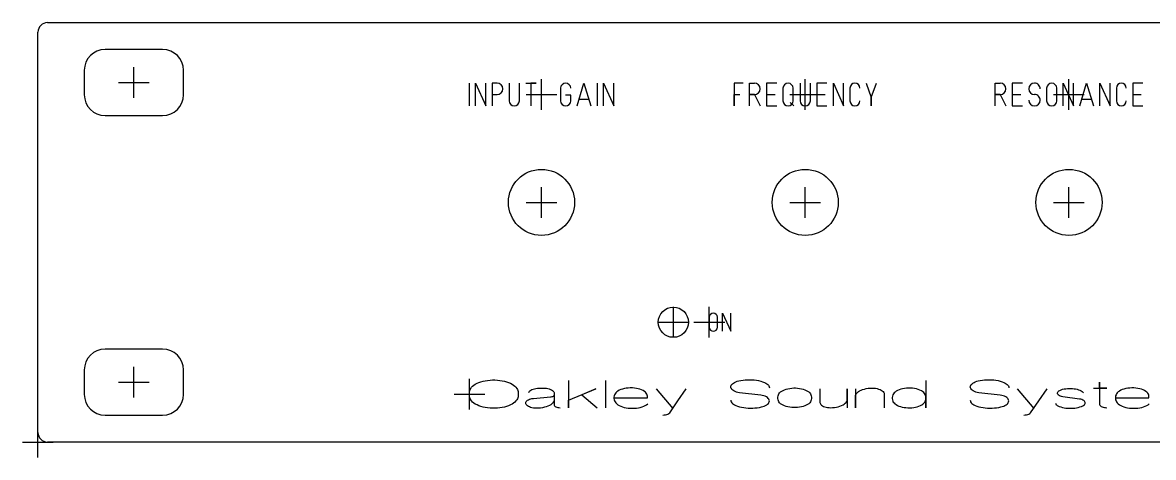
# Model space of a CAD drawing. Header units: inches. Extents: x -0.1 to 19, y -0.1 to 1.8.
# Drawn here: x -0.064 to 4.652, y -0.064 to 1.75 of the extents above; entities that cross this region are included whole.
import ezdxf

# ---------------------------------------------------------------- set-up
doc = ezdxf.new("R2010")
doc.units = ezdxf.units.IN
doc.header["$MEASUREMENT"] = 0
for name, color, linetype in [('Contour', 7, 'CONTINUOUS'), ('Engraving', 7, 'CONTINUOUS'), ('Reference_points', 1, 'CONTINUOUS')]:
    doc.layers.add(name, color=color, linetype=linetype)

msp = doc.modelspace()

# ---------------------------------------------------------------- linework, layer by layer
at = {"layer": 'Contour', "color": 7, "linetype": 'CONTINUOUS'}
for p, q in [((0.03941, 1.75), (18.96059, 1.75)), ((0, 0.03941), (0, 1.71059)), ((0.52008, 1.6378), (0.27992, 1.6378)), ((0.19331, 1.55118), (0.19331, 1.44882)), ((0.60669, 1.44882), (0.60669, 1.55118)), ((0.27992, 1.3622), (0.52008, 1.3622)), ((0.52008, 0.3878), (0.27992, 0.3878)), ((0.19331, 0.30118), (0.19331, 0.19882)), ((0.60669, 0.19882), (0.60669, 0.30118)), ((0.27992, 0.1122), (0.52008, 0.1122)), ((18.96059, 0), (0.03941, 0))]:
    msp.add_line(p, q, dxfattribs=at)
for centre, radius in [((2.1, 1), 0.1378), ((3.2, 1), 0.1378), ((4.3, 1), 0.1378), ((2.65, 0.5), 0.06299)]:
    msp.add_circle(centre, radius, dxfattribs=at)
for centre, radius, start, end in [((0.03941, 1.71059), 0.03941, 90, 180), ((0.27992, 1.55118), 0.08661, 90, 180), ((0.52008, 1.55118), 0.08661, 0, 90), ((0.27992, 1.44882), 0.08661, 180, 270), ((0.52008, 1.44882), 0.08661, 270, 360), ((0.27992, 0.30118), 0.08661, 90, 180), ((0.52008, 0.30118), 0.08661, 360, 450), ((0.27992, 0.19882), 0.08661, 180, 270), ((0.52008, 0.19882), 0.08661, 270, 360), ((0.03941, 0.03941), 0.03941, 180, 270)]:
    msp.add_arc(centre, radius, start, end, dxfattribs=at)
at = {"layer": 'Engraving', "color": 7, "linetype": 'CONTINUOUS'}
for p, q in [((1.79843, 1.49724), (1.79843, 1.40276)), ((1.8252, 1.40276), (1.8252, 1.49724)), ((1.8252, 1.49724), (1.86772, 1.40276)), ((1.86772, 1.40276), (1.86772, 1.49724)), ((1.91496, 1.49724), (1.8937, 1.49724)), ((1.8937, 1.49724), (1.8937, 1.40276)), ((1.96535, 1.49724), (1.96535, 1.42402)), ((2.00787, 1.42402), (2.00787, 1.49724)), ((2.03465, 1.49724), (2.07717, 1.49724)), ((2.07717, 1.49724), (2.05591, 1.49724)), ((2.05591, 1.49724), (2.05591, 1.40276)), ((2.17953, 1.47598), (2.17953, 1.42402)), ((2.24882, 1.40276), (2.27717, 1.49724)), ((2.27717, 1.49724), (2.30551, 1.40276)), ((2.33228, 1.49724), (2.33228, 1.40276)), ((2.35906, 1.40276), (2.35906, 1.49724)), ((2.35906, 1.49724), (2.40157, 1.40276)), ((2.40157, 1.40276), (2.40157, 1.49724)), ((2.94094, 1.49724), (2.90315, 1.49724)), ((2.90315, 1.49724), (2.90315, 1.40276)), ((2.96693, 1.40276), (2.96693, 1.49724)), ((2.96693, 1.49724), (2.98819, 1.49724)), ((3.0811, 1.49724), (3.03858, 1.49724)), ((3.03858, 1.49724), (3.03858, 1.40276)), ((3.10709, 1.47598), (3.10709, 1.42402)), ((3.14961, 1.42402), (3.14961, 1.47598)), ((3.17874, 1.49724), (3.17874, 1.42402)), ((3.22126, 1.42402), (3.22126, 1.49724)), ((3.29055, 1.49724), (3.24803, 1.49724)), ((3.24803, 1.49724), (3.24803, 1.40276)), ((3.31732, 1.40276), (3.31732, 1.49724)), ((3.31732, 1.49724), (3.35984, 1.40276)), ((3.35984, 1.40276), (3.35984, 1.49724)), ((3.38661, 1.47677), (3.38661, 1.42323)), ((3.45433, 1.49724), (3.47559, 1.43819)), ((3.47559, 1.43819), (3.49685, 1.49724)), ((3.99173, 1.40276), (3.99173, 1.49724)), ((3.99173, 1.49724), (4.01299, 1.49724)), ((4.10591, 1.49724), (4.06339, 1.49724)), ((4.06339, 1.49724), (4.06339, 1.40276)), ((4.20669, 1.47598), (4.20669, 1.42402)), ((4.24921, 1.42402), (4.24921, 1.47598)), ((4.27598, 1.40276), (4.27598, 1.49724)), ((4.27598, 1.49724), (4.3185, 1.40276)), ((4.3185, 1.40276), (4.3185, 1.49724)), ((4.34528, 1.40276), (4.37362, 1.49724)), ((4.37362, 1.49724), (4.40197, 1.40276)), ((4.42874, 1.40276), (4.42874, 1.49724)), ((4.42874, 1.49724), (4.47126, 1.40276)), ((4.47126, 1.40276), (4.47126, 1.49724)), ((4.49803, 1.47677), (4.49803, 1.42323)), ((4.60827, 1.49724), (4.56575, 1.49724)), ((4.56575, 1.49724), (4.56575, 1.40276)), ((1.8937, 1.45), (1.91496, 1.45)), ((2.22205, 1.44764), (2.20079, 1.44764)), ((2.22205, 1.42402), (2.22205, 1.44764)), ((2.25827, 1.4311), (2.29606, 1.4311)), ((2.90315, 1.40276), (2.90315, 1.45)), ((2.90315, 1.45), (2.92677, 1.45)), ((2.98819, 1.45), (2.96693, 1.45)), ((2.96693, 1.45), (2.98819, 1.45)), ((2.98819, 1.45), (3.01181, 1.40276)), ((3.03858, 1.45), (3.07402, 1.45)), ((3.1378, 1.41693), (3.15197, 1.40276)), ((3.24803, 1.45), (3.28346, 1.45)), ((3.47559, 1.43819), (3.47559, 1.40276)), ((3.47559, 1.40276), (3.47559, 1.43819)), ((4.01299, 1.45), (3.99173, 1.45)), ((3.99173, 1.45), (4.01299, 1.45)), ((4.01299, 1.45), (4.03661, 1.40276)), ((4.06339, 1.45), (4.09882, 1.45)), ((4.35472, 1.4311), (4.39252, 1.4311)), ((4.56575, 1.45), (4.60118, 1.45)), ((3.03858, 1.40276), (3.0811, 1.40276)), ((3.24803, 1.40276), (3.29055, 1.40276)), ((4.06339, 1.40276), (4.10591, 1.40276)), ((4.56575, 1.40276), (4.60827, 1.40276)), ((2.8, 0.52079), (2.8, 0.47921)), ((2.83402, 0.47921), (2.83402, 0.52079)), ((2.85543, 0.4622), (2.85543, 0.5378)), ((2.85543, 0.5378), (2.88945, 0.4622)), ((2.88945, 0.4622), (2.88945, 0.5378))]:
    msp.add_line(p, q, dxfattribs=at)
at = {"layer": 'Engraving', "color": 12, "linetype": 'CONTINUOUS'}
for p, q in [((1.81236, 0.23296), (1.81776, 0.23732)), ((1.81776, 0.23732), (1.82402, 0.24138)), ((1.82402, 0.24138), (1.83107, 0.24511)), ((1.83107, 0.24511), (1.83884, 0.24845)), ((1.83884, 0.24845), (1.84725, 0.25139)), ((1.84725, 0.25139), (1.85621, 0.25389)), ((1.85621, 0.25389), (1.86563, 0.25591)), ((1.86563, 0.25591), (1.87541, 0.25745)), ((1.87541, 0.25745), (1.88546, 0.25849)), ((1.88546, 0.25849), (1.89566, 0.25901)), ((1.89566, 0.25901), (1.90592, 0.25901)), ((1.90592, 0.25901), (1.91612, 0.25849)), ((1.91612, 0.25849), (1.92616, 0.25745)), ((1.92616, 0.25745), (1.93595, 0.25591)), ((1.93595, 0.25591), (1.94537, 0.25389)), ((1.94537, 0.25389), (1.95433, 0.25139)), ((1.95433, 0.25139), (1.96274, 0.24845)), ((1.96274, 0.24845), (1.97051, 0.24511)), ((1.97051, 0.24511), (1.97756, 0.24138)), ((1.97756, 0.24138), (1.98381, 0.23732)), ((1.98381, 0.23732), (1.98921, 0.23296)), ((2.2126, 0.25669), (2.2126, 0.2)), ((2.36693, 0.25669), (2.36693, 0.2)), ((2.89031, 0.23344), (2.89173, 0.2369)), ((2.89173, 0.2369), (2.89401, 0.24025)), ((2.89401, 0.24025), (2.89711, 0.24342)), ((2.89711, 0.24342), (2.90099, 0.24637)), ((2.90099, 0.24637), (2.90558, 0.24906)), ((2.90558, 0.24906), (2.9108, 0.25144)), ((2.9108, 0.25144), (2.91659, 0.25347)), ((2.91659, 0.25347), (2.92283, 0.25512)), ((2.92283, 0.25512), (2.93156, 0.25698)), ((2.93156, 0.25698), (2.94059, 0.25841)), ((2.94059, 0.25841), (2.94986, 0.25942)), ((2.94986, 0.25942), (2.95928, 0.25998)), ((2.95928, 0.25998), (2.96875, 0.2601)), ((2.96875, 0.2601), (2.97821, 0.25977)), ((2.97821, 0.25977), (2.98757, 0.25899)), ((2.98757, 0.25899), (2.99673, 0.25778)), ((2.99673, 0.25778), (3.00563, 0.25614)), ((3.00563, 0.25614), (3.01418, 0.25409)), ((3.01418, 0.25409), (3.0223, 0.25164)), ((3.0223, 0.25164), (3.02992, 0.24882)), ((3.02992, 0.24882), (3.03517, 0.24637)), ((3.03517, 0.24637), (3.03974, 0.2436)), ((3.03974, 0.2436), (3.04358, 0.24057)), ((3.04358, 0.24057), (3.0466, 0.23731)), ((3.0466, 0.23731), (3.04876, 0.23389)), ((3.70236, 0.25669), (3.70236, 0.2)), ((3.88873, 0.23344), (3.89015, 0.2369)), ((3.89015, 0.2369), (3.89243, 0.24025)), ((3.89243, 0.24025), (3.89554, 0.24342)), ((3.89554, 0.24342), (3.89941, 0.24637)), ((3.89941, 0.24637), (3.904, 0.24906)), ((3.904, 0.24906), (3.90923, 0.25144)), ((3.90923, 0.25144), (3.91501, 0.25347)), ((3.91501, 0.25347), (3.92126, 0.25512)), ((3.92126, 0.25512), (3.92998, 0.25698)), ((3.92998, 0.25698), (3.93902, 0.25841)), ((3.93902, 0.25841), (3.94829, 0.25942)), ((3.94829, 0.25942), (3.9577, 0.25998)), ((3.9577, 0.25998), (3.96718, 0.2601)), ((3.96718, 0.2601), (3.97664, 0.25977)), ((3.97664, 0.25977), (3.98599, 0.25899)), ((3.98599, 0.25899), (3.99516, 0.25778)), ((3.99516, 0.25778), (4.00405, 0.25614)), ((4.00405, 0.25614), (4.0126, 0.25409)), ((4.0126, 0.25409), (4.02072, 0.25164)), ((4.02072, 0.25164), (4.02835, 0.24882)), ((4.02835, 0.24882), (4.03359, 0.24637)), ((4.03359, 0.24637), (4.03817, 0.2436)), ((4.03817, 0.2436), (4.042, 0.24057)), ((4.042, 0.24057), (4.04502, 0.23731)), ((4.04502, 0.23731), (4.04719, 0.23389)), ((4.42677, 0.2252), (4.42677, 0.25039)), ((4.42677, 0.25039), (4.42677, 0.15906)), ((1.8, 0.2063), (1.80023, 0.2108)), ((1.8, 0.1937), (1.8, 0.2063)), ((1.80023, 0.1892), (1.8, 0.1937)), ((1.80023, 0.2108), (1.80115, 0.21528)), ((1.80115, 0.18472), (1.80023, 0.1892)), ((1.80115, 0.21528), (1.80273, 0.21972)), ((1.80273, 0.21972), (1.80498, 0.22408)), ((1.80498, 0.22408), (1.80787, 0.22835)), ((1.80787, 0.22835), (1.81236, 0.23296)), ((1.98921, 0.23296), (1.9937, 0.22835)), ((1.9937, 0.22835), (1.99691, 0.2241)), ((1.99691, 0.2241), (1.99947, 0.21975)), ((1.99947, 0.21975), (2.00138, 0.21532)), ((2.00138, 0.21532), (2.0026, 0.21083)), ((2.0026, 0.18917), (2.00138, 0.18468)), ((2.0026, 0.21083), (2.00315, 0.2063)), ((2.00315, 0.1937), (2.0026, 0.18917)), ((2.00315, 0.2063), (2.00315, 0.1937)), ((2.04724, 0.20709), (2.04897, 0.21033)), ((2.04897, 0.21033), (2.05165, 0.2134)), ((2.05165, 0.2134), (2.05523, 0.21624)), ((2.05523, 0.21624), (2.05962, 0.21877)), ((2.05962, 0.21877), (2.06472, 0.22095)), ((2.06472, 0.22095), (2.07042, 0.22271)), ((2.07042, 0.22271), (2.07659, 0.22403)), ((2.07659, 0.22403), (2.08309, 0.22486)), ((2.08309, 0.22486), (2.08976, 0.2252)), ((2.08976, 0.2252), (2.10866, 0.2252)), ((2.10866, 0.2252), (2.11495, 0.22499)), ((2.11495, 0.22499), (2.12111, 0.22433)), ((2.12111, 0.22433), (2.12702, 0.22324)), ((2.12702, 0.22324), (2.13255, 0.22173)), ((2.13255, 0.22173), (2.1376, 0.21985)), ((2.1376, 0.21985), (2.14206, 0.21762)), ((2.14065, 0.18863), (2.14404, 0.18942)), ((2.14206, 0.21762), (2.14583, 0.2151)), ((2.14404, 0.18942), (2.14706, 0.19052)), ((2.14583, 0.2151), (2.14884, 0.21233)), ((2.14706, 0.19052), (2.14958, 0.19191)), ((2.14884, 0.21233), (2.15102, 0.20937)), ((2.14958, 0.19191), (2.1515, 0.19351)), ((2.15102, 0.20937), (2.15234, 0.20629)), ((2.1515, 0.19351), (2.15276, 0.19528)), ((2.15234, 0.20629), (2.15276, 0.20315)), ((2.15276, 0.20315), (2.15276, 0.17165)), ((2.15276, 0.19528), (2.15276, 0.15591)), ((2.2126, 0.1748), (2.32598, 0.22205)), ((2.2126, 0.2), (2.2126, 0.14331)), ((2.32598, 0.22205), (2.26772, 0.19764)), ((2.26772, 0.19764), (2.33228, 0.14331)), ((2.36693, 0.2), (2.36693, 0.14331)), ((2.40315, 0.19247), (2.40237, 0.18726)), ((2.40472, 0.19764), (2.40315, 0.19247)), ((2.40678, 0.20177), (2.40472, 0.19764)), ((2.40984, 0.20574), (2.40678, 0.20177)), ((2.41385, 0.2095), (2.40984, 0.20574)), ((2.41876, 0.21298), (2.41385, 0.2095)), ((2.42448, 0.21613), (2.41876, 0.21298)), ((2.43094, 0.21891), (2.42448, 0.21613)), ((2.43803, 0.22127), (2.43094, 0.21891)), ((2.44565, 0.22317), (2.43803, 0.22127)), ((2.45367, 0.22459), (2.44565, 0.22317)), ((2.46199, 0.2255), (2.45367, 0.22459)), ((2.47047, 0.2259), (2.46199, 0.2255)), ((2.47898, 0.22577), (2.47047, 0.2259)), ((2.4874, 0.22512), (2.47898, 0.22577)), ((2.49559, 0.22396), (2.4874, 0.22512)), ((2.50343, 0.2223), (2.49559, 0.22396)), ((2.51081, 0.22017), (2.50343, 0.2223)), ((2.5176, 0.21761), (2.51081, 0.22017)), ((2.52372, 0.21464), (2.5176, 0.21761)), ((2.52905, 0.21132), (2.52372, 0.21464)), ((2.53353, 0.2077), (2.52905, 0.21132)), ((2.53709, 0.20383), (2.53353, 0.2077)), ((2.53966, 0.19977), (2.53709, 0.20383)), ((2.54122, 0.19559), (2.53966, 0.19977)), ((2.54173, 0.19134), (2.54122, 0.19559)), ((2.54173, 0.18504), (2.54173, 0.19134)), ((2.57795, 0.22205), (2.64724, 0.14016)), ((2.66929, 0.17165), (2.70394, 0.22205)), ((2.88976, 0.22992), (2.89031, 0.23344)), ((2.89027, 0.22632), (2.88976, 0.22992)), ((2.8918, 0.22278), (2.89027, 0.22632)), ((2.89431, 0.21939), (2.8918, 0.22278)), ((2.89775, 0.21621), (2.89431, 0.21939)), ((2.90206, 0.21331), (2.89775, 0.21621)), ((2.90715, 0.21074), (2.90206, 0.21331)), ((2.91291, 0.20856), (2.90715, 0.21074)), ((2.91923, 0.2068), (2.91291, 0.20856)), ((2.92598, 0.20551), (2.91923, 0.2068)), ((3.01417, 0.19606), (2.92598, 0.20551)), ((3.02093, 0.19477), (3.01417, 0.19606)), ((3.02725, 0.19302), (3.02093, 0.19477)), ((3.03301, 0.19084), (3.02725, 0.19302)), ((3.0381, 0.18827), (3.03301, 0.19084)), ((3.04876, 0.23389), (3.05004, 0.23036)), ((3.05004, 0.23036), (3.05039, 0.22677)), ((3.08583, 0.18726), (3.08662, 0.19247)), ((3.08662, 0.19247), (3.08819, 0.19764)), ((3.08819, 0.19764), (3.09023, 0.20165)), ((3.09023, 0.20165), (3.09322, 0.20551)), ((3.09322, 0.20551), (3.09711, 0.20916)), ((3.09711, 0.20916), (3.10185, 0.21256)), ((3.10185, 0.21256), (3.10737, 0.21564)), ((3.10737, 0.21564), (3.11359, 0.21837)), ((3.11359, 0.21837), (3.12042, 0.22071)), ((3.12042, 0.22071), (3.12776, 0.22263)), ((3.12776, 0.22263), (3.13551, 0.22409)), ((3.13551, 0.22409), (3.14355, 0.22507)), ((3.14355, 0.22507), (3.15177, 0.22557)), ((3.15177, 0.22557), (3.16004, 0.22557)), ((3.16004, 0.22557), (3.16826, 0.22507)), ((3.16826, 0.22507), (3.1763, 0.22409)), ((3.1763, 0.22409), (3.18405, 0.22263)), ((3.18405, 0.22263), (3.19139, 0.22071)), ((3.19139, 0.22071), (3.19822, 0.21837)), ((3.19822, 0.21837), (3.20444, 0.21564)), ((3.20444, 0.21564), (3.20996, 0.21256)), ((3.20996, 0.21256), (3.2147, 0.20916)), ((3.2147, 0.20916), (3.21859, 0.20551)), ((3.21859, 0.20551), (3.22158, 0.20165)), ((3.22158, 0.20165), (3.22362, 0.19764)), ((3.22362, 0.19764), (3.22519, 0.19247)), ((3.22519, 0.19247), (3.22598, 0.18726)), ((3.26142, 0.22205), (3.26142, 0.16535)), ((3.3748, 0.17795), (3.3748, 0.22205)), ((3.3748, 0.22205), (3.3748, 0.14331)), ((3.40945, 0.22205), (3.40945, 0.14331)), ((3.40945, 0.19055), (3.40991, 0.19473)), ((3.40945, 0.14331), (3.40945, 0.19055)), ((3.40991, 0.19473), (3.41139, 0.19886)), ((3.41139, 0.19886), (3.41386, 0.20286)), ((3.41386, 0.20286), (3.41728, 0.20669)), ((3.41728, 0.20669), (3.4216, 0.21028)), ((3.4216, 0.21028), (3.42676, 0.21358)), ((3.42676, 0.21358), (3.43269, 0.21654)), ((3.43269, 0.21654), (3.43929, 0.21912)), ((3.43929, 0.21912), (3.44647, 0.22128)), ((3.44647, 0.22128), (3.45412, 0.22299)), ((3.45412, 0.22299), (3.46213, 0.22423)), ((3.46213, 0.22423), (3.47037, 0.22496)), ((3.47037, 0.22496), (3.47874, 0.2252)), ((3.47874, 0.2252), (3.48592, 0.22496)), ((3.48592, 0.22496), (3.49297, 0.22421)), ((3.49297, 0.22421), (3.49972, 0.22296)), ((3.49972, 0.22296), (3.50605, 0.22124)), ((3.50605, 0.22124), (3.51181, 0.21908)), ((3.51181, 0.21908), (3.51691, 0.21654)), ((3.51691, 0.21654), (3.52122, 0.21365)), ((3.52122, 0.21365), (3.52465, 0.21049)), ((3.52465, 0.21049), (3.52715, 0.20711)), ((3.52715, 0.20711), (3.52865, 0.20359)), ((3.52865, 0.20359), (3.52913, 0.2)), ((3.52913, 0.2), (3.52913, 0.14331)), ((3.56378, 0.19168), (3.563, 0.18647)), ((3.56535, 0.19685), (3.56378, 0.19168)), ((3.56741, 0.20098), (3.56535, 0.19685)), ((3.57047, 0.20496), (3.56741, 0.20098)), ((3.57448, 0.20871), (3.57047, 0.20496)), ((3.57939, 0.21219), (3.57448, 0.20871)), ((3.58511, 0.21534), (3.57939, 0.21219)), ((3.59157, 0.21812), (3.58511, 0.21534)), ((3.59866, 0.22048), (3.59157, 0.21812)), ((3.60628, 0.22238), (3.59866, 0.22048)), ((3.6143, 0.2238), (3.60628, 0.22238)), ((3.62262, 0.22472), (3.6143, 0.2238)), ((3.6311, 0.22511), (3.62262, 0.22472)), ((3.63961, 0.22499), (3.6311, 0.22511)), ((3.64803, 0.22434), (3.63961, 0.22499)), ((3.65622, 0.22317), (3.64803, 0.22434)), ((3.66406, 0.22151), (3.65622, 0.22317)), ((3.67144, 0.21939), (3.66406, 0.22151)), ((3.67823, 0.21682), (3.67144, 0.21939)), ((3.68435, 0.21385), (3.67823, 0.21682)), ((3.68968, 0.21054), (3.68435, 0.21385)), ((3.69416, 0.20692), (3.68968, 0.21054)), ((3.69772, 0.20305), (3.69416, 0.20692)), ((3.70029, 0.19899), (3.69772, 0.20305)), ((3.70185, 0.1948), (3.70029, 0.19899)), ((3.70236, 0.19055), (3.70185, 0.1948)), ((3.70236, 0.2), (3.70236, 0.14331)), ((3.70236, 0.14331), (3.70236, 0.19055)), ((3.88819, 0.22992), (3.88873, 0.23344)), ((3.8887, 0.22632), (3.88819, 0.22992)), ((3.89022, 0.22278), (3.8887, 0.22632)), ((3.89273, 0.21939), (3.89022, 0.22278)), ((3.89618, 0.21621), (3.89273, 0.21939)), ((3.90048, 0.21331), (3.89618, 0.21621)), ((3.90557, 0.21074), (3.90048, 0.21331)), ((3.91133, 0.20856), (3.90557, 0.21074)), ((3.91765, 0.2068), (3.91133, 0.20856)), ((3.92441, 0.20551), (3.91765, 0.2068)), ((4.0126, 0.19606), (3.92441, 0.20551)), ((4.01935, 0.19477), (4.0126, 0.19606)), ((4.02568, 0.19302), (4.01935, 0.19477)), ((4.03144, 0.19084), (4.02568, 0.19302)), ((4.03652, 0.18827), (4.03144, 0.19084)), ((4.04719, 0.23389), (4.04846, 0.23036)), ((4.04846, 0.23036), (4.04882, 0.22677)), ((4.08346, 0.22205), (4.15276, 0.14016)), ((4.1748, 0.17165), (4.20945, 0.22205)), ((4.25174, 0.2033), (4.25189, 0.20605)), ((4.25254, 0.20058), (4.25174, 0.2033)), ((4.25189, 0.20605), (4.25298, 0.20875)), ((4.25425, 0.19796), (4.25254, 0.20058)), ((4.25298, 0.20875), (4.25497, 0.21131)), ((4.25684, 0.19553), (4.25425, 0.19796)), ((4.25497, 0.21131), (4.25781, 0.21367)), ((4.26022, 0.19336), (4.25684, 0.19553)), ((4.25781, 0.21367), (4.26142, 0.21575)), ((4.26429, 0.19151), (4.26022, 0.19336)), ((4.26142, 0.21575), (4.26694, 0.21809)), ((4.26893, 0.19003), (4.26429, 0.19151)), ((4.26694, 0.21809), (4.27302, 0.22006)), ((4.27402, 0.18898), (4.26893, 0.19003)), ((4.27302, 0.22006), (4.27955, 0.22162)), ((4.34331, 0.17953), (4.27402, 0.18898)), ((4.27955, 0.22162), (4.28644, 0.22275)), ((4.28644, 0.22275), (4.29356, 0.22342)), ((4.29356, 0.22342), (4.30079, 0.22362)), ((4.30079, 0.22362), (4.30709, 0.22362)), ((4.30709, 0.22362), (4.31405, 0.22339)), ((4.31405, 0.22339), (4.3209, 0.22274)), ((4.3209, 0.22274), (4.32754, 0.22168)), ((4.32754, 0.22168), (4.33388, 0.22022)), ((4.33388, 0.22022), (4.33981, 0.21839)), ((4.33981, 0.21839), (4.34525, 0.21621)), ((4.34525, 0.21621), (4.35012, 0.21371)), ((4.35012, 0.21371), (4.35435, 0.21094)), ((4.35435, 0.21094), (4.35787, 0.20793)), ((4.35787, 0.20793), (4.36063, 0.20472)), ((4.40157, 0.2252), (4.45827, 0.2252)), ((4.45827, 0.2252), (4.42677, 0.2252)), ((4.49449, 0.19247), (4.49371, 0.18726)), ((4.49606, 0.19764), (4.49449, 0.19247)), ((4.49812, 0.20177), (4.49606, 0.19764)), ((4.50118, 0.20574), (4.49812, 0.20177)), ((4.50519, 0.2095), (4.50118, 0.20574)), ((4.51009, 0.21298), (4.50519, 0.2095)), ((4.51582, 0.21613), (4.51009, 0.21298)), ((4.52228, 0.21891), (4.51582, 0.21613)), ((4.52937, 0.22127), (4.52228, 0.21891)), ((4.53699, 0.22317), (4.52937, 0.22127)), ((4.54501, 0.22459), (4.53699, 0.22317)), ((4.55333, 0.2255), (4.54501, 0.22459)), ((4.56181, 0.2259), (4.55333, 0.2255)), ((4.57032, 0.22577), (4.56181, 0.2259)), ((4.57874, 0.22512), (4.57032, 0.22577)), ((4.58693, 0.22396), (4.57874, 0.22512)), ((4.59477, 0.2223), (4.58693, 0.22396)), ((4.60215, 0.22017), (4.59477, 0.2223)), ((4.60894, 0.21761), (4.60215, 0.22017)), ((4.61505, 0.21464), (4.60894, 0.21761)), ((4.62039, 0.21132), (4.61505, 0.21464)), ((4.62487, 0.2077), (4.62039, 0.21132)), ((4.62842, 0.20383), (4.62487, 0.2077)), ((4.631, 0.19977), (4.62842, 0.20383)), ((4.63256, 0.19559), (4.631, 0.19977)), ((4.63307, 0.19134), (4.63256, 0.19559)), ((4.63307, 0.18504), (4.63307, 0.19134)), ((1.80273, 0.18028), (1.80115, 0.18472)), ((1.80498, 0.17592), (1.80273, 0.18028)), ((1.80787, 0.17165), (1.80498, 0.17592)), ((1.81236, 0.16704), (1.80787, 0.17165)), ((1.81776, 0.16268), (1.81236, 0.16704)), ((1.82402, 0.15862), (1.81776, 0.16268)), ((1.83107, 0.15489), (1.82402, 0.15862)), ((1.83884, 0.15155), (1.83107, 0.15489)), ((1.84725, 0.14861), (1.83884, 0.15155)), ((1.85621, 0.14611), (1.84725, 0.14861)), ((1.86563, 0.14409), (1.85621, 0.14611)), ((1.87541, 0.14255), (1.86563, 0.14409)), ((1.88546, 0.14151), (1.87541, 0.14255)), ((1.89566, 0.14099), (1.88546, 0.14151)), ((1.91612, 0.14151), (1.90592, 0.14099)), ((1.92616, 0.14255), (1.91612, 0.14151)), ((1.93595, 0.14409), (1.92616, 0.14255)), ((1.94537, 0.14611), (1.93595, 0.14409)), ((1.95433, 0.14861), (1.94537, 0.14611)), ((1.96274, 0.15155), (1.95433, 0.14861)), ((1.97051, 0.15489), (1.96274, 0.15155)), ((1.97756, 0.15862), (1.97051, 0.15489)), ((1.98381, 0.16268), (1.97756, 0.15862)), ((1.98921, 0.16704), (1.98381, 0.16268)), ((1.9937, 0.17165), (1.98921, 0.16704)), ((1.99691, 0.1759), (1.9937, 0.17165)), ((1.99947, 0.18025), (1.99691, 0.1759)), ((2.00138, 0.18468), (1.99947, 0.18025)), ((2.03465, 0.16299), (2.03503, 0.16596)), ((2.03506, 0.15985), (2.03465, 0.16299)), ((2.03503, 0.16596), (2.03634, 0.16886)), ((2.03638, 0.15677), (2.03506, 0.15985)), ((2.03634, 0.16886), (2.03854, 0.17162)), ((2.03857, 0.15381), (2.03638, 0.15677)), ((2.03854, 0.17162), (2.04159, 0.17418)), ((2.04157, 0.15105), (2.03857, 0.15381)), ((2.04534, 0.14852), (2.04157, 0.15105)), ((2.04159, 0.17418), (2.04539, 0.17646)), ((2.0498, 0.14629), (2.04534, 0.14852)), ((2.04539, 0.17646), (2.04987, 0.17842)), ((2.05485, 0.14441), (2.0498, 0.14629)), ((2.04987, 0.17842), (2.05491, 0.18)), ((2.06038, 0.1429), (2.05485, 0.14441)), ((2.05491, 0.18), (2.06037, 0.18117)), ((2.06037, 0.18117), (2.06614, 0.18189)), ((2.06629, 0.14181), (2.06038, 0.1429)), ((2.06614, 0.18189), (2.13701, 0.18819)), ((2.07245, 0.14115), (2.06629, 0.14181)), ((2.09591, 0.14202), (2.08739, 0.14124)), ((2.1042, 0.14329), (2.09591, 0.14202)), ((2.11215, 0.14501), (2.1042, 0.14329)), ((2.11966, 0.14717), (2.11215, 0.14501)), ((2.12663, 0.14974), (2.11966, 0.14717)), ((2.13297, 0.15269), (2.12663, 0.14974)), ((2.13861, 0.15599), (2.13297, 0.15269)), ((2.13701, 0.18819), (2.14065, 0.18863)), ((2.14346, 0.15958), (2.13861, 0.15599)), ((2.14747, 0.16342), (2.14346, 0.15958)), ((2.15058, 0.16746), (2.14747, 0.16342)), ((2.15276, 0.17165), (2.15058, 0.16746)), ((2.15276, 0.15591), (2.15322, 0.15344)), ((2.15322, 0.15344), (2.15464, 0.15107)), ((2.15464, 0.15107), (2.15696, 0.14889)), ((2.15696, 0.14889), (2.1601, 0.14698)), ((2.1601, 0.14698), (2.16392, 0.14541)), ((2.16392, 0.14541), (2.16829, 0.14425)), ((2.16829, 0.14425), (2.17303, 0.14354)), ((2.17303, 0.14354), (2.17795, 0.14331)), ((2.2126, 0.14331), (2.2126, 0.1748)), ((2.40237, 0.18726), (2.40237, 0.18203)), ((2.40237, 0.18203), (2.40315, 0.17682)), ((2.40315, 0.18504), (2.54173, 0.18504)), ((2.40315, 0.17682), (2.40472, 0.17165)), ((2.40472, 0.17165), (2.4068, 0.16743)), ((2.4068, 0.16743), (2.40984, 0.16336)), ((2.40984, 0.16336), (2.4138, 0.15949)), ((2.4138, 0.15949), (2.41862, 0.15587)), ((2.41862, 0.15587), (2.42425, 0.15256)), ((2.42425, 0.15256), (2.43061, 0.1496)), ((2.43061, 0.1496), (2.43761, 0.14702)), ((2.43761, 0.14702), (2.44516, 0.14486)), ((2.44516, 0.14486), (2.45316, 0.14316)), ((2.45316, 0.14316), (2.46149, 0.14193)), ((2.46149, 0.14193), (2.47006, 0.14119)), ((2.48731, 0.1412), (2.49577, 0.14194)), ((2.49577, 0.14194), (2.50401, 0.14314)), ((2.50401, 0.14314), (2.51193, 0.14481)), ((2.51193, 0.14481), (2.51941, 0.14691)), ((2.51941, 0.14691), (2.52638, 0.14942)), ((2.52638, 0.14942), (2.53274, 0.1523)), ((2.53274, 0.1523), (2.5384, 0.15553)), ((2.5384, 0.15553), (2.54331, 0.15906)), ((2.63465, 0.12126), (2.66929, 0.17165)), ((2.88976, 0.1748), (2.89012, 0.17122)), ((2.89012, 0.17122), (2.89139, 0.16769)), ((2.89139, 0.16769), (2.89356, 0.16426)), ((2.89356, 0.16426), (2.89658, 0.16101)), ((2.89658, 0.16101), (2.90041, 0.15797)), ((2.90041, 0.15797), (2.90499, 0.15521)), ((2.90499, 0.15521), (2.91024, 0.15276)), ((2.91024, 0.15276), (2.91786, 0.14994)), ((2.91786, 0.14994), (2.92598, 0.14749)), ((2.92598, 0.14749), (2.93453, 0.14544)), ((2.93453, 0.14544), (2.94342, 0.1438)), ((2.94342, 0.1438), (2.95259, 0.14258)), ((2.95259, 0.14258), (2.96194, 0.14181)), ((2.96194, 0.14181), (2.9714, 0.14148)), ((2.9714, 0.14148), (2.98088, 0.14159)), ((2.98088, 0.14159), (2.9903, 0.14216)), ((2.9903, 0.14216), (2.99956, 0.14316)), ((2.99956, 0.14316), (3.0086, 0.1446)), ((3.0086, 0.1446), (3.01732, 0.14646)), ((3.01732, 0.14646), (3.02357, 0.14811)), ((3.02357, 0.14811), (3.02935, 0.15014)), ((3.02935, 0.15014), (3.03458, 0.15251)), ((3.03458, 0.15251), (3.03917, 0.1552)), ((3.04241, 0.18536), (3.0381, 0.18827)), ((3.03917, 0.1552), (3.04304, 0.15815)), ((3.04585, 0.18218), (3.04241, 0.18536)), ((3.04304, 0.15815), (3.04615, 0.16133)), ((3.04836, 0.17879), (3.04585, 0.18218)), ((3.04615, 0.16133), (3.04843, 0.16467)), ((3.04988, 0.17526), (3.04836, 0.17879)), ((3.04843, 0.16467), (3.04985, 0.16813)), ((3.04985, 0.16813), (3.05039, 0.17165)), ((3.05039, 0.17165), (3.04988, 0.17526)), ((3.08583, 0.18203), (3.08583, 0.18726)), ((3.08662, 0.17682), (3.08583, 0.18203)), ((3.08819, 0.17165), (3.08662, 0.17682)), ((3.09023, 0.16764), (3.08819, 0.17165)), ((3.09322, 0.16378), (3.09023, 0.16764)), ((3.09711, 0.16013), (3.09322, 0.16378)), ((3.10185, 0.15673), (3.09711, 0.16013)), ((3.10737, 0.15365), (3.10185, 0.15673)), ((3.11359, 0.15092), (3.10737, 0.15365)), ((3.12042, 0.14858), (3.11359, 0.15092)), ((3.12776, 0.14666), (3.12042, 0.14858)), ((3.13551, 0.1452), (3.12776, 0.14666)), ((3.14355, 0.14422), (3.13551, 0.1452)), ((3.15177, 0.14372), (3.14355, 0.14422)), ((3.16004, 0.14372), (3.15177, 0.14372)), ((3.16826, 0.14422), (3.16004, 0.14372)), ((3.1763, 0.1452), (3.16826, 0.14422)), ((3.18405, 0.14666), (3.1763, 0.1452)), ((3.19139, 0.14858), (3.18405, 0.14666)), ((3.19822, 0.15092), (3.19139, 0.14858)), ((3.20444, 0.15365), (3.19822, 0.15092)), ((3.20996, 0.15673), (3.20444, 0.15365)), ((3.2147, 0.16013), (3.20996, 0.15673)), ((3.21859, 0.16378), (3.2147, 0.16013)), ((3.22158, 0.16764), (3.21859, 0.16378)), ((3.22362, 0.17165), (3.22158, 0.16764)), ((3.22519, 0.17682), (3.22362, 0.17165)), ((3.22598, 0.18203), (3.22519, 0.17682)), ((3.22598, 0.18726), (3.22598, 0.18203)), ((3.26142, 0.16535), (3.26184, 0.16221)), ((3.26184, 0.16221), (3.26315, 0.15913)), ((3.26315, 0.15913), (3.26534, 0.15618)), ((3.26534, 0.15618), (3.26835, 0.15341)), ((3.26835, 0.15341), (3.27212, 0.15088)), ((3.27212, 0.15088), (3.27657, 0.14866)), ((3.27657, 0.14866), (3.28162, 0.14677)), ((3.28162, 0.14677), (3.28715, 0.14527)), ((3.28715, 0.14527), (3.29306, 0.14417)), ((3.29306, 0.14417), (3.29923, 0.14352)), ((3.29923, 0.14352), (3.30551, 0.14331)), ((3.30551, 0.14331), (3.31388, 0.14354)), ((3.31388, 0.14354), (3.32213, 0.14428)), ((3.32213, 0.14428), (3.33013, 0.14551)), ((3.33013, 0.14551), (3.33778, 0.14722)), ((3.33778, 0.14722), (3.34496, 0.14938)), ((3.34496, 0.14938), (3.35156, 0.15196)), ((3.35156, 0.15196), (3.35749, 0.15493)), ((3.35749, 0.15493), (3.36265, 0.15823)), ((3.36265, 0.15823), (3.36697, 0.16182)), ((3.36697, 0.16182), (3.37039, 0.16564)), ((3.37039, 0.16564), (3.37286, 0.16965)), ((3.37286, 0.16965), (3.37434, 0.17377)), ((3.37434, 0.17377), (3.3748, 0.17795)), ((3.563, 0.18647), (3.563, 0.18125)), ((3.563, 0.18125), (3.56378, 0.17603)), ((3.56378, 0.17603), (3.56535, 0.17087)), ((3.56535, 0.17087), (3.5674, 0.1669)), ((3.5674, 0.1669), (3.57037, 0.16309)), ((3.57037, 0.16309), (3.57422, 0.15948)), ((3.57422, 0.15948), (3.57889, 0.15612)), ((3.57889, 0.15612), (3.58433, 0.15306)), ((3.58433, 0.15306), (3.59045, 0.15034)), ((3.59045, 0.15034), (3.59717, 0.14801)), ((3.59717, 0.14801), (3.6044, 0.14609)), ((3.6044, 0.14609), (3.61203, 0.1446)), ((3.61203, 0.1446), (3.61995, 0.14358)), ((3.61995, 0.14358), (3.62806, 0.14304)), ((3.62806, 0.14304), (3.63625, 0.14297)), ((3.63625, 0.14297), (3.64439, 0.1434)), ((3.64439, 0.1434), (3.65237, 0.14429)), ((3.65237, 0.14429), (3.66009, 0.14566)), ((3.66009, 0.14566), (3.66743, 0.14747)), ((3.66743, 0.14747), (3.67429, 0.1497)), ((3.67429, 0.1497), (3.68058, 0.15232)), ((3.68058, 0.15232), (3.6862, 0.1553)), ((3.6862, 0.1553), (3.69108, 0.15858)), ((3.69108, 0.15858), (3.69515, 0.16213)), ((3.69515, 0.16213), (3.69835, 0.1659)), ((3.69835, 0.1659), (3.70064, 0.16983)), ((3.70064, 0.16983), (3.70198, 0.17386)), ((3.70198, 0.17386), (3.70236, 0.17795)), ((3.88819, 0.1748), (3.88855, 0.17122)), ((3.88855, 0.17122), (3.88982, 0.16769)), ((3.88982, 0.16769), (3.89198, 0.16426)), ((3.89198, 0.16426), (3.89501, 0.16101)), ((3.89501, 0.16101), (3.89884, 0.15797)), ((3.89884, 0.15797), (3.90341, 0.15521)), ((3.90341, 0.15521), (3.90866, 0.15276)), ((3.90866, 0.15276), (3.91628, 0.14994)), ((3.91628, 0.14994), (3.92441, 0.14749)), ((3.92441, 0.14749), (3.93295, 0.14544)), ((3.93295, 0.14544), (3.94185, 0.1438)), ((3.94185, 0.1438), (3.95102, 0.14258)), ((3.95102, 0.14258), (3.96037, 0.14181)), ((3.96037, 0.14181), (3.96983, 0.14148)), ((3.96983, 0.14148), (3.97931, 0.14159)), ((3.97931, 0.14159), (3.98872, 0.14216)), ((3.98872, 0.14216), (3.99799, 0.14316)), ((3.99799, 0.14316), (4.00702, 0.1446)), ((4.00702, 0.1446), (4.01575, 0.14646)), ((4.01575, 0.14646), (4.022, 0.14811)), ((4.022, 0.14811), (4.02778, 0.15014)), ((4.02778, 0.15014), (4.033, 0.15251)), ((4.033, 0.15251), (4.03759, 0.1552)), ((4.04083, 0.18536), (4.03652, 0.18827)), ((4.03759, 0.1552), (4.04147, 0.15815)), ((4.04428, 0.18218), (4.04083, 0.18536)), ((4.04147, 0.15815), (4.04457, 0.16133)), ((4.04678, 0.17879), (4.04428, 0.18218)), ((4.04457, 0.16133), (4.04685, 0.16467)), ((4.04831, 0.17526), (4.04678, 0.17879)), ((4.04685, 0.16467), (4.04828, 0.16813)), ((4.04828, 0.16813), (4.04882, 0.17165)), ((4.04882, 0.17165), (4.04831, 0.17526)), ((4.14016, 0.12126), (4.1748, 0.17165)), ((4.24409, 0.1622), (4.24456, 0.15976)), ((4.24456, 0.15976), (4.24577, 0.15738)), ((4.24577, 0.15738), (4.2477, 0.15512)), ((4.2477, 0.15512), (4.25032, 0.15304)), ((4.25032, 0.15304), (4.25354, 0.15118)), ((4.25354, 0.15118), (4.25932, 0.1486)), ((4.25932, 0.1486), (4.26563, 0.14635)), ((4.26563, 0.14635), (4.2724, 0.14446)), ((4.2724, 0.14446), (4.27955, 0.14296)), ((4.27955, 0.14296), (4.28699, 0.14187)), ((4.28699, 0.14187), (4.29463, 0.14119)), ((4.3164, 0.14119), (4.32403, 0.14187)), ((4.32403, 0.14187), (4.33147, 0.14296)), ((4.33147, 0.14296), (4.33862, 0.14446)), ((4.33862, 0.14446), (4.34539, 0.14635)), ((4.34874, 0.17844), (4.34331, 0.17953)), ((4.34539, 0.14635), (4.3517, 0.1486)), ((4.35371, 0.17691), (4.34874, 0.17844)), ((4.3517, 0.1486), (4.35748, 0.15118)), ((4.35809, 0.17497), (4.35371, 0.17691)), ((4.35748, 0.15118), (4.36125, 0.15342)), ((4.36175, 0.17269), (4.35809, 0.17497)), ((4.36125, 0.15342), (4.3642, 0.15594)), ((4.36456, 0.17013), (4.36175, 0.17269)), ((4.3642, 0.15594), (4.36624, 0.15868)), ((4.36646, 0.16736), (4.36456, 0.17013)), ((4.36624, 0.15868), (4.36731, 0.16155)), ((4.36739, 0.16448), (4.36646, 0.16736)), ((4.36731, 0.16155), (4.36739, 0.16448)), ((4.42677, 0.15906), (4.42723, 0.15632)), ((4.42723, 0.15632), (4.42863, 0.15366)), ((4.42863, 0.15366), (4.43094, 0.15116)), ((4.43094, 0.15116), (4.43409, 0.14891)), ((4.43409, 0.14891), (4.43798, 0.14697)), ((4.43798, 0.14697), (4.44248, 0.14539)), ((4.44248, 0.14539), (4.44747, 0.14424)), ((4.44747, 0.14424), (4.45279, 0.14353)), ((4.45279, 0.14353), (4.45827, 0.14331)), ((4.49371, 0.18726), (4.49371, 0.18203)), ((4.49371, 0.18203), (4.49449, 0.17682)), ((4.49449, 0.18504), (4.63307, 0.18504)), ((4.49449, 0.17682), (4.49606, 0.17165)), ((4.49606, 0.17165), (4.49814, 0.16743)), ((4.49814, 0.16743), (4.50118, 0.16336)), ((4.50118, 0.16336), (4.50513, 0.15949)), ((4.50513, 0.15949), (4.50996, 0.15587)), ((4.50996, 0.15587), (4.51559, 0.15256)), ((4.51559, 0.15256), (4.52195, 0.1496)), ((4.52195, 0.1496), (4.52895, 0.14702)), ((4.52895, 0.14702), (4.5365, 0.14486)), ((4.5365, 0.14486), (4.54449, 0.14316)), ((4.54449, 0.14316), (4.55283, 0.14193)), ((4.55283, 0.14193), (4.5614, 0.14119)), ((4.57865, 0.1412), (4.58711, 0.14194)), ((4.58711, 0.14194), (4.59535, 0.14314)), ((4.59535, 0.14314), (4.60326, 0.14481)), ((4.60326, 0.14481), (4.61075, 0.14691)), ((4.61075, 0.14691), (4.61772, 0.14942)), ((4.61772, 0.14942), (4.62408, 0.1523)), ((4.62408, 0.1523), (4.62974, 0.15553)), ((4.62974, 0.15553), (4.63465, 0.15906)), ((1.90592, 0.14099), (1.89566, 0.14099)), ((2.07874, 0.14094), (2.07245, 0.14115)), ((2.08739, 0.14124), (2.07874, 0.14094)), ((2.47006, 0.14119), (2.47874, 0.14094)), ((2.47874, 0.14094), (2.48731, 0.1412)), ((2.6063, 0.1126), (2.61208, 0.11289)), ((2.61208, 0.11289), (2.61765, 0.11369)), ((2.61765, 0.11369), (2.62286, 0.11498)), ((2.62286, 0.11498), (2.62752, 0.11671)), ((2.62752, 0.11671), (2.63149, 0.11882)), ((2.63149, 0.11882), (2.63465, 0.12126)), ((4.11181, 0.1126), (4.11759, 0.11289)), ((4.11759, 0.11289), (4.12317, 0.11369)), ((4.12317, 0.11369), (4.12837, 0.11498)), ((4.12837, 0.11498), (4.13303, 0.11671)), ((4.13303, 0.11671), (4.13701, 0.11882)), ((4.13701, 0.11882), (4.14016, 0.12126)), ((4.29463, 0.14119), (4.30236, 0.14094)), ((4.30236, 0.14094), (4.30866, 0.14094)), ((4.30866, 0.14094), (4.3164, 0.14119)), ((4.5614, 0.14119), (4.57008, 0.14094)), ((4.57008, 0.14094), (4.57865, 0.1412))]:
    msp.add_line(p, q, dxfattribs=at)
at = {"layer": 'Engraving', "color": 7, "linetype": 'CONTINUOUS'}
for centre, radius, start, end in [((1.91496, 1.47362), 0.02362, 270, 450), ((2.20079, 1.47598), 0.02126, 0, 180), ((2.98819, 1.47362), 0.02362, -90, 90), ((3.12835, 1.47598), 0.02126, 0, 180), ((3.40709, 1.47677), 0.02047, 0, 180), ((4.01299, 1.47362), 0.02362, -90, 90), ((4.1563, 1.47362), 0.02362, 90, 270), ((4.15642, 1.47375), 0.0235, -0.30378, 90.30378), ((4.22795, 1.47598), 0.02126, 0, 180), ((4.5185, 1.47677), 0.02047, 0, 180), ((1.98661, 1.42402), 0.02126, 180, 360), ((2.20079, 1.42402), 0.02126, 180, 360), ((3.12835, 1.42402), 0.02126, 180, 360), ((3.2, 1.42402), 0.02126, 180, 360), ((3.40709, 1.42323), 0.02047, 180, 360), ((4.1563, 1.42638), 0.02362, 180, 360), ((4.15642, 1.4265), 0.0235, 359.69622, 450.30378), ((4.22795, 1.42402), 0.02126, 180, 360), ((4.5185, 1.42323), 0.02047, 180, 360), ((2.81701, 0.52079), 0.01701, 0, 180), ((2.81701, 0.47921), 0.01701, 180, 360)]:
    msp.add_arc(centre, radius, start, end, dxfattribs=at)
at = {"layer": 'Reference_points', "color": 1, "linetype": 'CONTINUOUS'}
for p, q in [((0.4, 1.43602), (0.4, 1.56398)), ((2.1, 1.38602), (2.1, 1.51398)), ((3.2, 1.38602), (3.2, 1.51398)), ((4.3, 1.38602), (4.3, 1.51398)), ((0.33602, 1.5), (0.46398, 1.5)), ((2.03602, 1.45), (2.16398, 1.45)), ((3.13602, 1.45), (3.26398, 1.45)), ((4.23602, 1.45), (4.36398, 1.45)), ((2.1, 0.93602), (2.1, 1.06398)), ((3.2, 0.93602), (3.2, 1.06398)), ((4.3, 0.93602), (4.3, 1.06398)), ((2.03602, 1), (2.16398, 1)), ((3.13602, 1), (3.26398, 1)), ((4.23602, 1), (4.36398, 1)), ((2.65, 0.43602), (2.65, 0.56398)), ((2.8, 0.43602), (2.8, 0.56398)), ((2.58602, 0.5), (2.71398, 0.5)), ((2.73602, 0.5), (2.86398, 0.5)), ((0.4, 0.18602), (0.4, 0.31398)), ((0.33602, 0.25), (0.46398, 0.25)), ((1.8, 0.13602), (1.8, 0.26398)), ((1.73602, 0.2), (1.86398, 0.2)), ((0, -0.06398), (0, 0.06398)), ((-0.06398, 0), (0.06398, 0))]:
    msp.add_line(p, q, dxfattribs=at)

doc.saveas('drawing.dxf')
